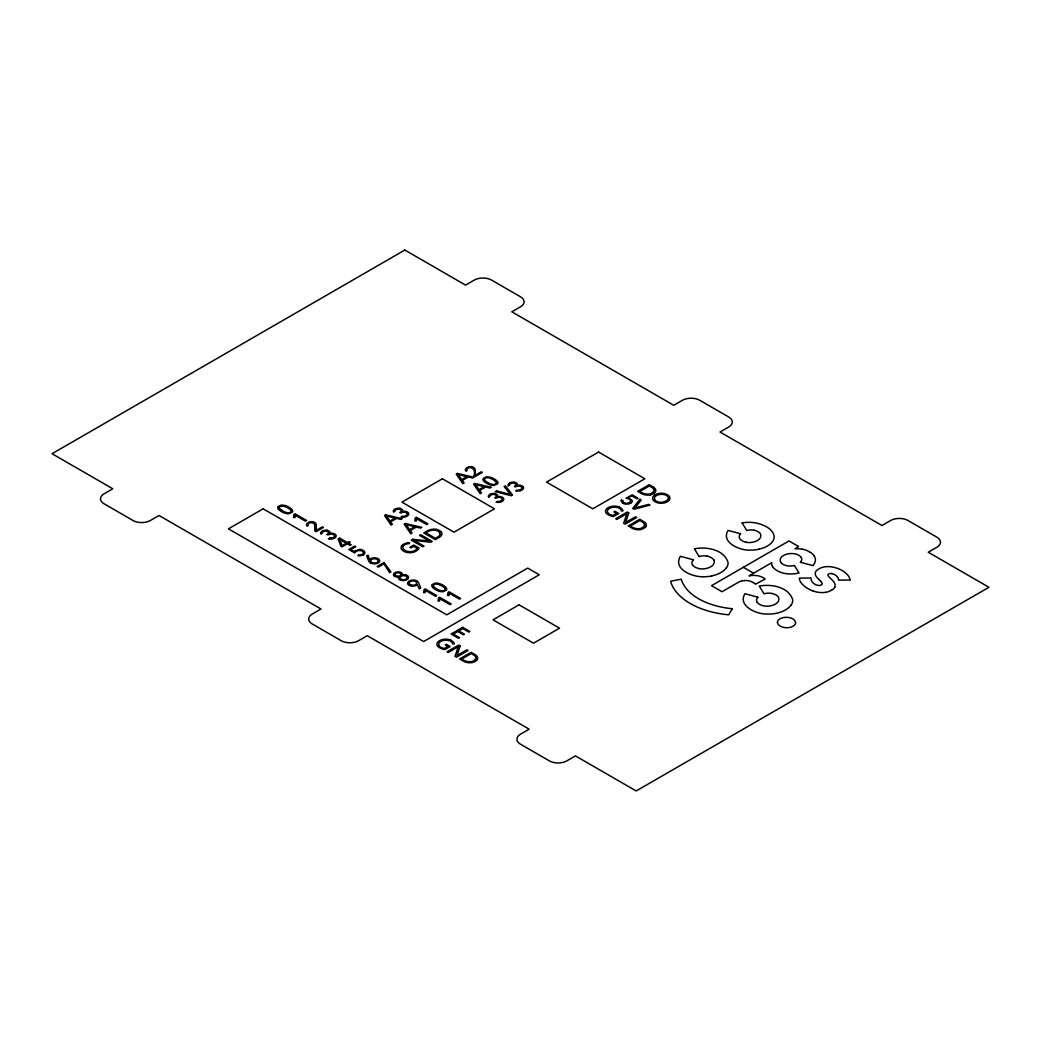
<?xml version="1.0" encoding="UTF-8"?>
<svg xmlns="http://www.w3.org/2000/svg" width="1041" height="1041" viewBox="0 0 1041 1041"><rect width="100%" height="100%" fill="white"/><g stroke="black" fill="none" stroke-linecap="round" stroke-linejoin="round"><path stroke-width="1.5" d="M621.438 500.148L622.986 500.435A3.67 2.121 0 0 0 622.869 501.489A3.461 2.004 0 0 0 623.663 502.426M630.807 503.024C636.676 499.238 622.401 497.806 632.277 496.089L637.092 498.873L638.146 498.275L632.251 494.865L626.175 498.236A7.3 4.216 0 0 1 629.376 499.342A3.969 2.29 0 0 1 629.232 502.647A3.969 2.29 0 0 1 623.546 502.491M327.017 534.462L328.097 535.022A7.079 4.086 0 0 1 329.333 534.449A4.177 2.407 0 0 1 330.7 534.111A2.954 1.705 0 0 1 332.105 534.15L333.133 534.462A4.346 2.511 0 0 1 333.601 534.723A3.396 1.965 0 0 1 334.291 535.36A3.617 2.082 0 0 1 333.497 537.468A4.359 2.511 0 0 1 332.938 537.781A3.774 2.186 0 0 1 331.363 538.184M772.565 566.512A13.832 7.99 0 0 1 771.784 562.687L748.986 575.868A14.847 8.575 0 0 1 756.443 575.556A12.843 7.417 0 0 1 763.144 577.664L764.276 578.367A7.508 4.333 0 0 1 765.161 579.095L755.428 584.196A11.581 6.688 0 0 0 754.231 583.207L753.137 582.505M363.244 554.866L360.537 555.764A5.53 3.188 0 0 1 357.961 555.764L358.52 554.814A3.67 2.121 0 0 0 360.342 554.892A3.461 2.004 0 0 0 361.969 554.437M280.745 506.212L279.678 506.837A2.407 1.392 0 0 0 279.352 507.488A4.359 2.511 0 0 0 279.495 508.216L279.756 508.659A9.473 5.465 0 0 0 280.992 509.83M520.435 490.649L521.125 490.389A6.936 4.008 0 0 0 521.775 490.051A5.27 3.045 0 0 0 523.311 486.889M281.643 506.043L281.877 506.03A4.463 2.576 0 0 1 283.373 506.16L283.894 506.264A9.824 5.673 0 0 1 285.937 506.98A18.53 10.696 0 0 1 289.489 509.01A9.629 5.556 0 0 1 290.699 510.194L290.946 510.637A4.268 2.459 0 0 1 291.09 511.352A2.433 1.405 0 0 1 290.764 512.003L289.684 512.614A2.42 1.405 0 0 1 288.552 512.81A4.372 2.524 0 0 1 287.069 512.692L286.561 512.575A9.291 5.361 0 0 1 284.531 511.873A19.831 11.451 0 0 1 280.992 509.843M849.937 580.019L838.617 580.136A16.162 9.33 0 0 0 837.68 577.313M702.649 576.701C692.512 577.091 672.551 569.011 680.398 556.297L693.41 559.772M831.785 573.617L830.939 573.5A2.576 1.483 0 0 0 829.56 573.643L829.013 573.851A3.839 2.225 0 0 0 828.519 574.125L828.259 574.32A2.472 1.431 0 0 0 827.855 575.1L828.623 576.48A43.293 24.997 0 0 0 830.158 578.067L831.199 579.056A32.896 18.998 0 0 1 833.633 581.685A17.632 10.176 0 0 1 835.051 584.561A12.362 7.131 0 0 1 834.609 587.449M329.646 538.119L328.37 538.874L329.997 539.108A5.153 2.98 0 0 0 333.055 538.731L333.745 538.457A6.936 4.008 0 0 0 334.408 538.132A5.27 3.045 0 0 0 335.931 534.97A4.359 2.524 0 0 0 335.345 534.462L335.02 534.202A5.921 3.422 0 0 0 334.33 533.799L333.068 533.356A3.487 2.017 0 0 0 332.04 533.239L331.689 533.239A4.242 2.446 0 0 0 330.036 533.447L329.542 533.473A3.826 2.212 0 0 0 329.919 532.445L329.906 532.263A3.409 1.965 0 0 0 329.555 531.574L328.995 531.092A5.387 3.11 0 0 0 328.37 530.741L327.98 530.572A3.943 2.277 0 0 0 327.355 530.376M437.949 584.274L437.441 584.157A4.463 2.576 0 0 0 435.945 584.027L435.698 584.04A2.394 1.379 0 0 0 434.8 584.222L433.733 584.834A2.407 1.392 0 0 0 433.407 585.497A4.359 2.511 0 0 0 433.55 586.213L433.811 586.656A9.473 5.465 0 0 0 435.06 587.84A19.831 11.451 0 0 0 438.586 589.883A9.291 5.361 0 0 0 440.616 590.585L441.124 590.689A4.372 2.524 0 0 0 442.607 590.82A2.42 1.405 0 0 0 443.752 590.624L444.819 590A2.433 1.405 0 0 0 445.145 589.349A4.268 2.459 0 0 0 445.014 588.633L444.754 588.204A9.629 5.556 0 0 0 443.531 587.02A18.53 10.696 0 0 0 440.005 584.977A9.824 5.673 0 0 0 437.949 584.261M740.645 533.76L728.075 530.416C720.515 542.322 740.047 550.871 750.171 550.09A21.835 12.609 0 0 0 759.071 549.232M800.295 562.244L812.93 565.614M757.952 597.196L744.953 593.734C737.288 605.888 756.976 614.619 767.295 614.008A22.668 13.091 0 0 0 776.508 613.266A24.568 14.184 0 0 0 791.056 604.964M406.107 575.1L406.745 575.335A5.712 3.305 0 0 1 407.538 575.751L407.708 575.868A4.177 2.407 0 0 1 408.436 576.61M619.603 507.292L621.919 508.867A7.378 4.268 0 0 1 622.284 509.27A7.326 4.229 0 0 1 622.908 510.949L621.269 510.949A5.999 3.461 0 0 0 620.93 509.726A5.882 3.396 0 0 0 620.54 509.218L619.759 508.568A8.653 4.997 0 0 0 618.979 508.099L618.094 507.696A6.142 3.552 0 0 0 616.845 507.331M450.974 640.319L453.29 641.894A7.378 4.268 0 0 1 454.253 643.95L452.64 643.989A5.999 3.461 0 0 0 452.301 642.752A5.882 3.396 0 0 0 451.911 642.245L451.13 641.594A8.653 4.997 0 0 0 450.35 641.126L449.465 640.722A6.142 3.552 0 0 0 448.216 640.358M653.11 486.876L649.272 484.664L637.704 491.339L641.542 493.551M743.352 567.293L753.489 573.149M622.895 503.167L621.347 501.606A5.53 3.188 0 0 1 621.36 500.122M819.072 579.59L818.773 579.317A33.741 19.48 0 0 1 816.547 576.883A13.13 7.586 0 0 1 815.754 571.548A11.516 6.649 0 0 1 818.812 568.985A13.325 7.69 0 0 1 824.641 566.838A14.197 8.198 0 0 1 830.9 566.811A19.18 11.074 0 0 1 836.821 568.139A25.166 14.535 0 0 1 841.909 570.377A30.788 17.775 0 0 1 847.582 574.918A20.924 12.076 0 0 1 849.99 580.019M821.336 581.932L822.273 583.819A2.811 1.627 0 0 1 821.83 584.561L820.217 585.354A2.746 1.588 0 0 1 818.76 585.471L818.096 585.38A7.899 4.554 0 0 1 815.051 584.313A13.26 7.651 0 0 1 811.837 581.307A16.201 9.356 0 0 1 810.952 577.95L799.293 578.132A22.225 12.83 0 0 0 801.817 583.65A30.866 17.827 0 0 0 813.177 591.054M742.129 523.011L746.748 530.468A10.202 5.895 0 0 1 754.178 530.194M699.162 556.558L694.36 548.802C706.266 546.512 723.898 549.258 728.036 562.4A22.303 12.882 0 0 1 726.54 567.683M713.892 559.928C716.26 565.81 707.776 568.75 703.235 568.88A10.111 5.843 0 0 1 698.979 568.607M497.65 481.996L497.559 481.801A9.603 5.543 0 0 0 496.232 480.317A18.504 10.683 0 0 0 491.807 477.767L491.157 477.52A9.057 5.231 0 0 0 489.218 476.986L488.893 476.934A5.452 3.149 0 0 0 486.668 476.869A3.657 2.108 0 0 0 485.744 477.025L483.31 478.431A3.63 2.095 0 0 0 483.037 478.964A5.452 3.149 0 0 0 483.167 480.252L483.258 480.435A9.369 5.413 0 0 0 484.599 481.918A19.324 11.152 0 0 0 489.023 484.481L489.348 484.612A9.109 5.257 0 0 0 491.586 485.249L492.237 485.34A5.257 3.032 0 0 0 494.137 485.366L497.494 483.805A3.67 2.121 0 0 0 497.767 483.271A5.348 3.084 0 0 0 497.65 481.996M369.789 559.915L367.994 555.126L366.64 555.907L368.566 560.657A14.561 8.406 0 0 0 369.295 561.932A6.35 3.67 0 0 0 370.869 563.181M314.746 525.419C314.903 522.53 310.322 521.775 308.422 523.649A3.032 1.757 0 0 0 308.045 524.287L308.006 524.456A3.63 2.095 0 0 0 308.24 525.302L307.29 526.317A5.023 2.902 0 0 1 308.032 522.66A5.023 2.902 0 0 1 313.042 521.736M314.746 525.497L314.798 531.001L316.022 531.704L323.426 527.436L322.385 526.824L316.256 530.363L316.282 525.25A25.895 14.951 0 0 0 316.243 524.716A6.858 3.956 0 0 0 315.553 523.155A4.893 2.824 0 0 0 314.265 522.27L313.653 522.009A3.852 2.225 0 0 0 313.003 521.84M395.151 509.062A6.649 3.839 0 0 0 394.487 509.465L394.084 509.804A5.14 2.967 0 0 0 393.537 510.506A4.567 2.642 0 0 0 393.342 511.274L393.55 512.094L394.89 511.391A3.279 1.9 0 0 1 395.58 509.986A3.227 1.861 0 0 1 400.33 509.57A3.93 2.277 0 0 1 400.642 509.869L400.941 510.129A2.537 1.47 0 0 1 401.227 511.105A3.565 2.056 0 0 1 400.733 511.808A7.079 4.086 0 0 1 399.731 512.523L400.811 513.07A7.079 4.086 0 0 1 402.047 512.497A4.177 2.407 0 0 1 403.414 512.172A2.954 1.705 0 0 1 404.819 512.198L405.847 512.523A4.346 2.511 0 0 1 406.315 512.771A3.396 1.965 0 0 1 407.018 513.421M395.216 509.088A4.763 2.746 0 0 1 400.134 508.333M400.082 508.424A3.943 2.277 0 0 1 400.694 508.62L401.084 508.789A5.387 3.11 0 0 1 401.709 509.14L402.268 509.622A3.409 1.965 0 0 1 402.62 510.324L402.633 510.493A3.826 2.212 0 0 1 402.255 511.521L402.75 511.508A4.242 2.446 0 0 1 404.415 511.287L404.754 511.287A3.487 2.017 0 0 1 405.782 511.417L407.057 511.847A5.921 3.422 0 0 1 407.734 512.25L408.059 512.51A4.359 2.524 0 0 1 408.527 513.044A5.27 3.045 0 0 1 407.083 516.154A6.936 4.008 0 0 1 406.471 516.518L405.769 516.778A5.153 2.98 0 0 1 402.711 517.169L401.097 516.922L402.36 516.18A3.526 2.03 0 0 0 404.077 516.232A3.774 2.186 0 0 0 405.652 515.829A4.359 2.511 0 0 0 406.224 515.529A3.617 2.082 0 0 0 407.044 513.408M401.631 545.835A8.627 4.984 0 0 1 402.984 544.56L405.782 543.246A7.378 4.268 0 0 1 406.497 543.038A7.326 4.229 0 0 1 409.412 542.673L409.412 543.623A5.999 3.461 0 0 0 407.278 543.818A5.882 3.396 0 0 0 406.393 544.053L405.261 544.495A8.653 4.997 0 0 0 404.455 544.95L403.765 545.458A6.142 3.552 0 0 0 403.127 546.174M401.722 545.848A8.302 4.789 0 0 0 401.904 549.752A8.51 4.906 0 0 0 402.828 550.598L403.401 551.001A10.566 6.103 0 0 0 404.402 551.548L404.754 551.717A8.627 4.984 0 0 0 406.602 552.342A8.211 4.737 0 0 0 413.355 552.264A8.627 4.984 0 0 0 415.151 551.574L415.827 551.223A12.882 7.443 0 0 0 418.027 549.557A10.644 6.142 0 0 0 419.016 548.073L413.798 545.068L409.933 547.306L410.961 547.904L413.654 546.343L417.168 548.373L416.66 549.154A9.981 5.765 0 0 1 414.786 550.598L413.641 551.157A6.142 3.552 0 0 1 412.392 551.522M412.34 551.444A7.144 4.125 0 0 1 405.001 550.442A7.144 4.125 0 0 1 403.283 546.213M436.647 529.362A8.692 5.023 0 0 0 427.669 530.754L423.765 532.94L435.333 539.615L439.172 537.403A8.731 5.036 0 0 0 441.592 532.302M436.582 529.492A8.172 4.724 0 0 1 441.384 532.341M490.623 495.217A3.227 1.861 0 0 1 495.334 494.787A3.93 2.277 0 0 1 495.633 495.087L495.945 495.347A2.537 1.47 0 0 1 496.219 496.323A3.565 2.056 0 0 1 495.724 497.025A7.079 4.086 0 0 1 494.735 497.741L495.815 498.288A7.079 4.086 0 0 1 497.051 497.715A4.177 2.407 0 0 1 498.405 497.39A2.954 1.705 0 0 1 499.823 497.416L500.838 497.741A4.346 2.511 0 0 1 501.32 498.001A3.396 1.965 0 0 1 502.009 498.639M490.571 495.204A3.279 1.9 0 0 0 489.882 496.609L488.541 497.312L488.346 496.492A4.567 2.642 0 0 1 488.541 495.724A5.14 2.967 0 0 1 489.088 495.022L489.491 494.683A6.649 3.839 0 0 1 490.155 494.28M490.22 494.306A4.763 2.746 0 0 1 495.126 493.551M495.074 493.642A3.943 2.277 0 0 1 495.685 493.837L496.089 494.007A5.387 3.11 0 0 1 496.713 494.358L497.273 494.839A3.409 1.965 0 0 1 497.624 495.542L497.637 495.724A3.826 2.212 0 0 1 497.26 496.739L497.754 496.726A4.242 2.446 0 0 1 499.407 496.505L499.758 496.505A3.487 2.017 0 0 1 500.786 496.635L502.048 497.077A5.921 3.422 0 0 1 502.738 497.481L503.063 497.728A4.359 2.524 0 0 1 503.532 498.262A5.27 3.045 0 0 1 502.074 501.372M502.126 501.398A6.936 4.008 0 0 1 501.463 501.736L500.773 501.996A5.153 2.98 0 0 1 497.702 502.387L496.089 502.139L497.364 501.398A3.526 2.03 0 0 0 499.068 501.45A3.774 2.186 0 0 0 500.656 501.046A4.359 2.511 0 0 0 501.228 500.747M502.048 498.626A3.617 2.082 0 0 1 501.215 500.734M514.905 483.505A3.93 2.277 0 0 1 515.295 483.74L515.594 484A2.537 1.47 0 0 1 515.881 484.976A3.565 2.056 0 0 1 515.386 485.679A7.079 4.086 0 0 1 514.384 486.394L515.464 486.941A7.079 4.086 0 0 1 516.7 486.368A4.177 2.407 0 0 1 518.067 486.043A2.954 1.705 0 0 1 519.472 486.069L520.5 486.394A4.346 2.511 0 0 1 520.968 486.654A3.396 1.965 0 0 1 521.671 487.292A3.617 2.082 0 0 1 520.864 489.387A4.359 2.511 0 0 1 520.305 489.699A3.774 2.186 0 0 1 518.73 490.103A3.526 2.03 0 0 1 517.013 490.051L515.75 490.792L517.364 491.027A5.153 2.98 0 0 0 520.422 490.649M514.983 483.44A3.227 1.861 0 0 0 510.272 483.87A3.279 1.9 0 0 0 509.543 485.262L508.203 485.965L507.995 485.145A4.567 2.642 0 0 1 508.19 484.377A5.14 2.967 0 0 1 508.75 483.675L509.153 483.336A6.649 3.839 0 0 1 509.804 482.933M509.869 482.959A4.763 2.746 0 0 1 514.788 482.204A3.943 2.277 0 0 1 515.347 482.49L515.737 482.66A5.387 3.11 0 0 1 516.362 483.011L516.922 483.492A3.409 1.965 0 0 1 517.273 484.195L517.286 484.377A3.826 2.212 0 0 1 516.909 485.392L517.403 485.379A4.242 2.446 0 0 1 519.069 485.158L519.42 485.158A3.487 2.017 0 0 1 520.435 485.288L521.71 485.731A5.921 3.422 0 0 1 522.387 486.134L522.712 486.381A4.359 2.524 0 0 1 523.181 486.915M471.963 466.719A5.023 2.902 0 0 0 466.98 467.656A5.023 2.902 0 0 0 466.134 471.326L467.149 470.285A3.63 2.095 0 0 1 466.928 469.439L466.954 469.27A3.032 1.757 0 0 1 467.331 468.619C471.651 465.002 476.778 471.326 473.707 475.984L474.93 476.687L482.334 472.419L481.293 471.807L475.164 475.347L475.19 470.233A25.895 14.951 0 0 0 475.151 469.699A6.858 3.956 0 0 0 474.462 468.138A4.893 2.824 0 0 0 473.174 467.253L472.562 466.993A3.852 2.225 0 0 0 471.911 466.823M451.026 640.28A8.627 4.984 0 0 0 448.814 639.486A8.302 4.789 0 0 0 442.022 639.655A8.51 4.906 0 0 0 440.564 640.189L439.862 640.514A10.566 6.103 0 0 0 438.912 641.1L438.638 641.295A8.627 4.984 0 0 0 437.545 642.362A8.211 4.737 0 0 0 437.675 646.266A8.627 4.984 0 0 0 438.873 647.307L439.484 647.697A12.882 7.443 0 0 0 442.373 648.959A10.644 6.142 0 0 0 444.923 649.532L450.141 646.526L446.264 644.288L445.236 644.886L447.929 646.435L444.416 648.465L443.063 648.179A9.981 5.765 0 0 1 440.551 647.099L439.588 646.435A6.142 3.552 0 0 1 438.951 645.706M439.107 645.68A7.144 4.125 0 0 1 440.824 641.438A7.144 4.125 0 0 1 448.164 640.449M477.338 659.721A8.692 5.023 0 0 0 474.93 654.529L471.144 652.278L459.575 658.953L463.414 661.165A8.731 5.036 0 0 0 472.25 662.57A8.172 4.724 0 0 0 477.116 659.669M280.55 506.329A2.407 1.392 0 0 1 281.447 506.16M327.017 534.462A7.079 4.086 0 0 0 328.032 533.76A3.565 2.056 0 0 0 328.514 533.057A2.537 1.47 0 0 0 328.227 532.068L327.915 531.821A3.93 2.277 0 0 0 327.538 531.587A3.227 1.861 0 0 0 322.905 531.951A3.279 1.9 0 0 0 322.163 533.343L320.823 534.046L320.628 533.226A4.567 2.642 0 0 1 320.823 532.458A5.14 2.967 0 0 1 321.37 531.743L321.773 531.417A6.649 3.839 0 0 1 322.437 531.001M322.502 531.04A4.763 2.746 0 0 1 327.408 530.285M331.585 538.067A3.617 2.082 0 0 1 329.828 538.002M356.608 551.131A7.3 4.216 0 0 0 354.747 552.992L348.865 549.479L354.76 546.07L355.801 546.668L350.986 549.453C354.356 554.163 358.69 546.941 363.01 550.312A5.53 3.188 0 0 1 363.348 554.931M356.647 551.144A3.969 2.29 0 0 1 362.346 551.21A3.969 2.29 0 0 1 362.073 554.502M369.932 559.303A5.244 3.032 0 0 1 377.402 558.327A5.244 3.032 0 0 1 378.612 562.7A5.244 3.032 0 0 1 370.986 563.103M407.538 583.155A5.153 2.967 0 0 0 411.364 586.07A5.153 2.967 0 0 0 417.194 584.639L419.367 588.907L420.733 588.113L418.807 583.363A14.561 8.406 0 0 0 418.066 582.088A6.337 3.657 0 0 0 416.712 580.956M407.773 583.155A5.4 3.123 0 0 1 411.013 580.318A5.4 3.123 0 0 1 416.816 580.878M406.016 575.1A4.151 2.394 0 0 0 404.65 574.84L404.025 574.827A4.151 2.394 0 0 0 402.386 575.035L402.073 575.126A3.839 2.212 0 0 0 401.227 572.68A4.385 2.524 0 0 0 399.848 572.043A4.606 2.668 0 0 0 394.929 572.667A4.606 2.668 0 0 0 393.745 575.452M408.267 576.636A5.322 3.071 0 0 1 406.927 579.681A5.322 3.071 0 0 1 401.657 580.449A4.177 2.407 0 0 1 400.33 580.123L400.121 580.032A4.554 2.629 0 0 1 398.937 576.844M399.028 576.896A3.839 2.212 0 0 1 394.708 576.324M394.643 576.35A4.385 2.524 0 0 1 393.615 575.478M645.967 526.681A8.692 5.023 0 0 0 643.559 521.502L639.773 519.251L628.204 525.926L632.056 528.138A8.731 5.036 0 0 0 640.879 529.544M645.745 526.642A8.172 4.724 0 0 1 640.814 529.414M619.655 507.24A8.627 4.984 0 0 0 617.443 506.46A8.302 4.789 0 0 0 610.664 506.616A8.51 4.906 0 0 0 609.193 507.149L608.504 507.488A10.566 6.103 0 0 0 607.541 508.06L607.267 508.268A8.627 4.984 0 0 0 606.174 509.335A8.211 4.737 0 0 0 606.304 513.239A8.627 4.984 0 0 0 607.502 514.267L608.113 514.657A12.882 7.443 0 0 0 611.002 515.933A10.644 6.142 0 0 0 613.552 516.505L618.77 513.486L614.893 511.261L613.865 511.847L616.558 513.408L613.045 515.438L611.692 515.139A9.981 5.765 0 0 1 609.18 514.059L608.23 513.395A6.142 3.552 0 0 1 607.58 512.679M607.736 512.64A7.144 4.125 0 0 1 609.453 508.411A7.144 4.125 0 0 1 616.793 507.422M630.872 503.063A5.53 3.188 0 0 1 622.791 503.232M668.088 496.7A7.404 4.268 0 0 1 663.716 501.84M667.906 496.739A6.142 3.552 0 0 0 667.255 496.01L665.147 494.8A6.142 3.552 0 0 0 663.898 494.423M654.789 499.745A7.157 4.125 0 0 1 656.52 495.516A7.157 4.125 0 0 1 663.846 494.527M654.633 499.771A6.142 3.552 0 0 0 655.27 500.5L657.391 501.71A6.142 3.552 0 0 0 658.641 502.087A6.61 3.826 0 0 0 663.794 501.957M653.045 486.915A8.692 5.023 0 0 1 655.466 492.094M655.231 492.055A8.172 4.724 0 0 1 650.3 494.826M650.365 494.956A8.731 5.036 0 0 1 641.607 493.525M726.423 567.657A24.568 14.184 0 0 1 711.823 575.855M711.875 575.946A22.668 13.091 0 0 1 702.649 576.714M692.46 565.003A10.878 6.285 0 0 1 693.228 560.032M699.005 568.555A10.488 6.051 0 0 1 692.629 564.964M707.333 556.206A10.488 6.051 0 0 1 713.801 559.941M699.201 556.532A10.631 6.142 0 0 1 707.386 556.115M801.193 557.39A9.785 5.647 0 0 1 801.7 559.85A10.813 6.246 0 0 1 800.555 561.945M801.128 557.403A10.007 5.778 0 0 0 794.947 553.825A11.36 6.558 0 0 0 783.379 555.556A11.36 6.558 0 0 0 780.75 562.257M780.672 562.27A9.994 5.765 0 0 0 786.775 565.692A9.577 5.53 0 0 0 791.03 566.005A11.087 6.402 0 0 0 794.387 565.406L799.072 572.992A21.184 12.232 0 0 1 784.433 573.396A19.623 11.321 0 0 1 776.963 570.52A18.439 10.644 0 0 1 772.513 566.512M802.195 549.232A17.996 10.397 0 0 0 795.038 548.763L798.629 546.525L788.987 540.956L711.523 585.68L722.012 591.73L738.355 582.296A11.477 6.623 0 0 1 740.984 581.255M802.247 549.141A17.281 9.981 0 0 1 809.456 551.834M809.482 551.821A20.13 11.62 0 0 1 814.335 556.037M814.27 556.05A19.597 11.308 0 0 1 815.324 561.047A22.889 13.221 0 0 1 813.086 565.406M791.186 605.003A22.303 12.882 0 0 0 792.695 599.72C788.531 586.656 771.121 583.871 759.24 586.057L764.029 593.799A10.605 6.116 0 0 1 772.019 593.435M757.093 602.323A10.878 6.285 0 0 1 757.861 597.339M757.275 602.284A10.488 6.051 0 0 0 763.639 605.875A10.111 5.843 0 0 0 767.868 606.2C772.396 606.057 780.906 603.142 778.525 597.235A10.488 6.051 0 0 0 771.967 593.526M742.09 522.946A22.134 12.778 0 0 1 758.707 523.636C765.018 525.549 772.851 529.023 774.14 536.258A21.497 12.414 0 0 1 772.695 541.359A23.878 13.793 0 0 1 759.019 549.154M740.463 533.955A11.321 6.532 0 0 0 739.266 536.388A9.72 5.608 0 0 0 739.852 538.757A10.124 5.843 0 0 0 746.098 542.205M746.059 542.257A9.746 5.621 0 0 0 750.171 542.53C754.556 542.387 762.767 539.563 760.464 533.864A10.137 5.856 0 0 0 754.126 530.272M753.007 582.492A10.944 6.324 0 0 0 748.765 580.813A10.319 5.96 0 0 0 744.328 580.579M740.971 581.229A10.02 5.778 0 0 1 744.341 580.605M777.458 622.427A9.603 5.543 0 0 0 780.659 626.318A9.07 5.231 0 0 0 785.708 627.684A10.085 5.817 0 0 0 787.074 627.71L787.53 627.697A8.289 4.789 0 0 0 791.954 626.734L792.305 626.565A10.306 5.947 0 0 0 793.619 625.81L793.893 625.602A8.354 4.815 0 0 0 795.584 622.791A10.02 5.791 0 0 0 795.558 622.271M777.419 622.44A8.627 4.984 0 0 1 786.358 617.339A9.916 5.726 0 0 1 790.028 617.781A9.122 5.27 0 0 1 795.454 622.219M831.824 573.565A10.215 5.895 0 0 1 837.524 577.339M834.674 587.462A11.555 6.675 0 0 1 831.59 590.143M831.577 590.13A14.21 8.198 0 0 1 825.578 592.394M825.539 592.316A13.767 7.951 0 0 1 819.241 592.433A18.777 10.839 0 0 1 813.216 591.015M819.059 579.59A50.736 29.291 0 0 1 821.349 581.919M476.023 657.912C474.058 663.546 465.522 662.219 461.801 659.031L471.274 653.553L474.956 655.869L476.023 657.912M644.652 524.885C642.661 530.507 634.177 529.192 630.43 526.004L639.903 520.526L643.585 522.842L644.652 524.885M654.151 490.298C652.121 495.919 643.689 494.618 639.929 491.417L649.402 485.939L653.084 488.255L654.151 490.298M440.213 533.981L439.042 536.128L435.463 538.34L425.99 532.862C429.673 529.674 438.287 528.347 440.213 533.981M295.293 515.308L294.98 517.533L293.445 517.481L293.965 514.384L295.019 513.786L306.588 520.461L305.403 521.138L295.293 515.308M416.608 518.717L416.296 520.955L414.76 520.89L415.294 517.806L416.335 517.195L427.903 523.87L426.719 524.56L416.608 518.717M425.418 590.429L425.105 592.667L423.57 592.602L424.09 589.518L425.144 588.907L436.713 595.595L435.528 596.272L425.418 590.429M439.875 598.783L439.562 601.008L438.027 600.956L438.547 597.859L439.601 597.261L451.169 603.936L449.985 604.613L439.875 598.783M449.348 593.305L449.035 595.543L447.5 595.491L448.033 592.394L449.074 591.782L460.642 598.471L459.458 599.148L449.348 593.305M460.135 645.914L457.012 655.492L466.902 649.818L468.073 650.508L456.505 657.183L455.034 656.337L458.261 646.708L448.268 652.434L447.096 651.744L458.665 645.069L460.135 645.914M628.764 512.888L625.641 522.465L635.53 516.791L636.702 517.468L625.134 524.157L623.663 523.298L626.89 513.668L616.91 519.394L615.725 518.717L627.294 512.042L628.764 512.888M732.33 608.647L728.674 614.815A70.033 40.43 0 0 1 670.586 581.268L681.256 579.16A61.627 35.576 0 0 0 732.304 608.712M639.903 499.29L632.746 508.515L633.995 509.231L649.987 505.106L648.725 504.378L634.919 508.008L641.178 500.018L639.903 499.29M278.285 506.564L278.129 506.733A3.63 2.095 0 0 0 277.856 507.266A5.452 3.149 0 0 0 277.986 508.555L278.077 508.737A9.369 5.413 0 0 0 279.417 510.22A19.324 11.152 0 0 0 283.855 512.784L284.167 512.914A9.109 5.257 0 0 0 286.405 513.551L287.056 513.655A5.257 3.032 0 0 0 288.969 513.681L292.313 512.107A3.67 2.121 0 0 0 292.586 511.586A5.348 3.084 0 0 0 292.469 510.298L292.378 510.116A9.603 5.543 0 0 0 291.051 508.633A18.504 10.683 0 0 0 286.626 506.069L285.989 505.822A9.057 5.231 0 0 0 284.05 505.301L283.725 505.249A5.452 3.149 0 0 0 281.486 505.171A3.657 2.108 0 0 0 280.576 505.327L278.285 506.564M432.34 584.574L432.197 584.743A3.63 2.095 0 0 0 431.924 585.276A5.452 3.149 0 0 0 432.054 586.564L432.145 586.747A9.369 5.413 0 0 0 433.485 588.23A19.324 11.152 0 0 0 437.91 590.794L438.222 590.924A9.109 5.257 0 0 0 440.473 591.561L441.124 591.652A5.257 3.032 0 0 0 443.024 591.678L446.368 590.117A3.67 2.121 0 0 0 446.654 589.583A5.348 3.084 0 0 0 446.524 588.308L446.433 588.113A9.603 5.543 0 0 0 445.106 586.63A18.504 10.683 0 0 0 440.681 584.066L440.044 583.819A9.057 5.231 0 0 0 438.105 583.298L437.78 583.246A5.452 3.149 0 0 0 435.541 583.168A3.657 2.108 0 0 0 434.631 583.337L432.34 584.574M484.989 478.405L484.859 478.522A2.407 1.392 0 0 0 484.52 479.185A4.359 2.511 0 0 0 484.677 479.901L484.937 480.343A9.473 5.465 0 0 0 486.173 481.528A19.831 11.451 0 0 0 489.699 483.571A9.291 5.361 0 0 0 491.729 484.286L492.25 484.377A4.372 2.524 0 0 0 493.733 484.507A2.42 1.405 0 0 0 494.865 484.312L495.932 483.688A2.433 1.405 0 0 0 496.258 483.037A4.268 2.459 0 0 0 496.128 482.334L495.867 481.892A9.629 5.556 0 0 0 494.657 480.708A18.53 10.696 0 0 0 491.131 478.665A9.824 5.673 0 0 0 489.075 477.962L488.554 477.845A4.463 2.576 0 0 0 487.058 477.728L486.811 477.741A2.394 1.379 0 0 0 485.926 477.91L484.989 478.405M654.607 495.165L654.334 495.373A8.51 4.906 0 0 0 653.436 496.232A8.302 4.789 0 0 0 653.227 500.122A8.51 4.919 0 0 0 654.581 501.385A9.889 5.712 0 0 0 655.843 502.113A8.51 4.919 0 0 0 657.652 502.79A8.302 4.789 0 0 0 664.405 502.894A8.51 4.906 0 0 0 666.266 502.256L666.617 502.1A10.358 5.973 0 0 0 667.906 501.346L668.192 501.15A8.51 4.906 0 0 0 669.09 500.292A8.302 4.789 0 0 0 669.298 496.388A8.51 4.919 0 0 0 667.945 495.139A9.889 5.712 0 0 0 666.669 494.397A8.51 4.919 0 0 0 664.874 493.733A8.302 4.789 0 0 0 658.12 493.629A8.51 4.906 0 0 0 656.259 494.267L655.908 494.423A10.358 5.973 0 0 0 654.607 495.165M404.832 250.048L52.05 453.72L112.779 488.776L104.1 493.785A12.271 7.079 0 0 0 104.1 503.805L133.014 520.5A12.271 7.079 0 0 0 150.372 520.5L159.039 515.49L320.979 608.985L312.3 613.995A12.271 7.079 0 0 0 312.3 624.014L341.214 640.709A12.271 7.079 0 0 0 358.572 640.709L367.239 635.7L529.179 729.181L520.5 734.191A12.271 7.079 0 0 0 520.5 744.211L549.414 760.906A12.271 7.079 0 0 0 566.772 760.906L575.439 755.896L636.168 790.952L988.95 587.28L928.221 552.224L936.9 547.215A12.271 7.079 0 0 0 936.9 537.195L907.986 520.5A12.271 7.079 0 0 0 890.628 520.5L881.961 525.51L720.021 432.015L728.7 427.005A12.271 7.079 0 0 0 728.7 416.986L699.786 400.291A12.271 7.079 0 0 0 682.428 400.291L673.761 405.3L511.821 311.819L520.5 306.809A12.271 7.079 0 0 0 520.5 296.789L491.586 280.094A12.271 7.079 0 0 0 474.228 280.094L465.561 285.104L404.832 250.048M263.139 508.815L228.447 528.841L423.635 641.542L539.29 574.762L527.735 568.087L446.758 614.828L263.139 508.815M339.665 538.093L338.13 538.978L340.862 546.213L341.995 546.876L347.291 543.818L350.088 545.432L351.233 544.768L348.436 543.155L350.14 542.179L349.112 541.58L347.408 542.556L339.665 538.093M442.425 478.769L401.943 502.139L453.993 532.185L494.475 508.815L442.425 478.769M339.847 539.511L342.203 545.575L346.263 543.22L339.847 539.511M385.664 514.866L384.532 515.529L391.091 525.093L392.379 524.352L390.609 521.866L396.582 518.418L400.902 519.433L402.203 518.678L385.664 514.866M457.402 473.447L456.257 474.11L462.829 483.675L464.117 482.933L462.334 480.448L468.32 476.999L472.627 478.014L473.941 477.259L457.402 473.447M395.06 518.054L389.972 520.994L386.367 515.972L395.06 518.054M466.797 476.635L461.697 479.576L458.105 474.553L466.797 476.635M405.352 523.532L404.207 524.196L410.779 533.76L412.067 533.018L410.284 530.533L416.27 527.084L420.577 528.099L421.891 527.345L405.352 523.532M474.761 483.466L473.616 484.13L480.174 493.694L481.476 492.953L479.693 490.467L485.666 487.019L489.986 488.034L491.287 487.279L474.761 483.466M414.747 526.72L409.647 529.661L406.055 524.638L414.747 526.72M484.156 486.654L479.055 489.595L475.464 484.572L484.156 486.654M412.757 539.303L411.286 540.149L422.854 546.824L424.025 546.148L414.084 540.396L430.792 542.244L432.262 541.398L420.694 534.71L419.523 535.399L429.373 541.086L412.757 539.303M496.596 490.897L495.321 491.625L511.3 495.763L512.549 495.048L505.405 485.809L504.143 486.537L510.441 494.501L496.596 490.897M384.051 562.543L377.193 566.512L378.234 567.111L383.908 563.845L389.646 572.68L390.961 571.912L384.051 562.543M598.575 452.054L546.525 482.1L592.797 508.815L644.847 478.769L598.575 452.054M462.672 627.346L451.104 634.021L458.469 638.276L459.51 637.678L453.316 634.099L457.78 631.523L463.388 634.763L464.416 634.164L458.808 630.937L462.803 628.634L468.788 632.095L469.842 631.484L462.672 627.346M519.056 604.808L493.031 619.837L533.513 643.208L559.538 628.178L519.056 604.808M372.535 562.778A3.748 2.16 0 0 0 378.169 560.917A3.748 2.16 0 0 0 372.561 559.03A3.748 2.16 0 0 0 372.535 562.778M410.935 584.938A3.748 2.16 0 0 0 416.686 583.207A3.748 2.16 0 0 0 411.208 581.19A3.748 2.16 0 0 0 410.935 584.938M401.683 579.486A3.578 2.069 0 0 0 407.109 577.755A3.578 2.069 0 0 0 401.8 575.907A3.578 2.069 0 0 0 401.683 579.486M396.413 575.985A3.019 1.744 0 0 0 400.954 574.502A3.019 1.744 0 0 0 396.439 572.966A3.019 1.744 0 0 0 396.413 575.985"/></g></svg>
